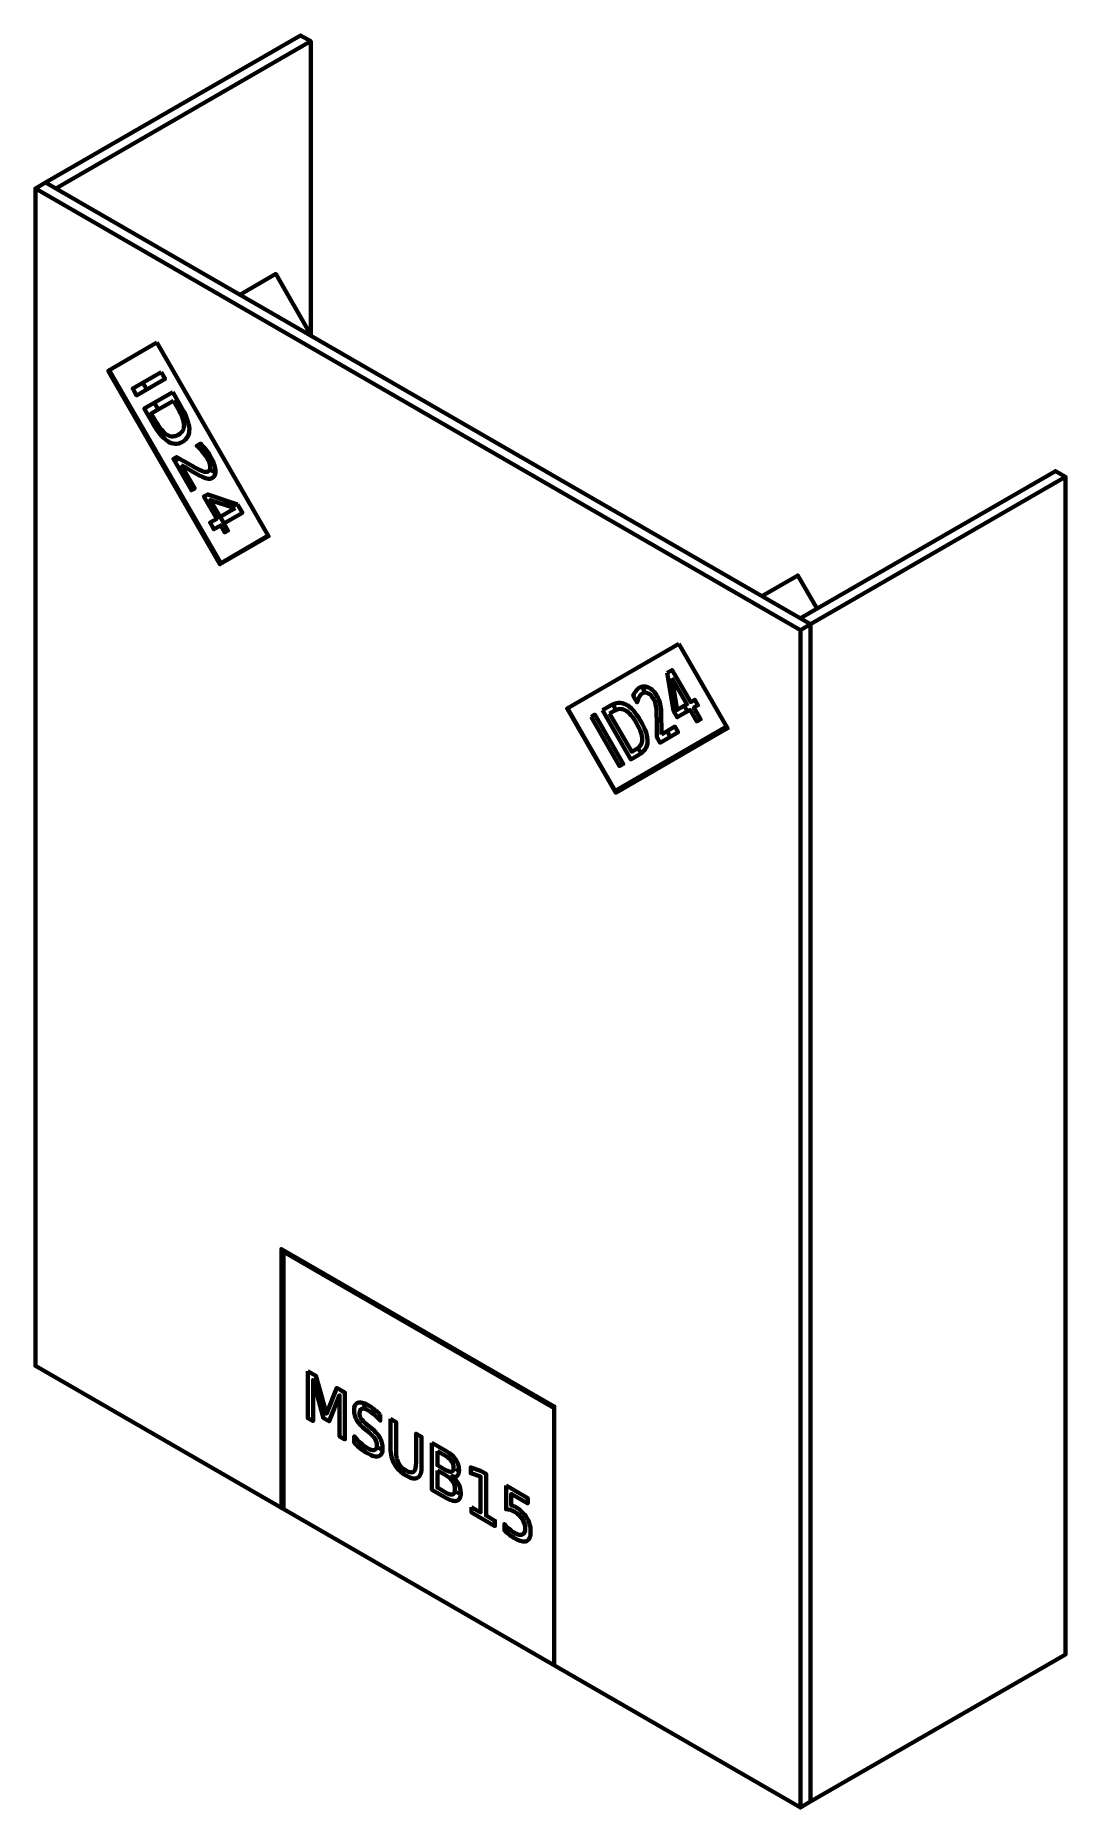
# Model space of a CAD drawing. Extents: x -1024 to 404, y -1162 to 1295.
import ezdxf

# ---------------------------------------------------------------- set-up
doc = ezdxf.new("R2010")
doc.units = 0
doc.layers.add('s001-#def-active-grp', color=7, linetype='CONTINUOUS')

msp = doc.modelspace()

# ---------------------------------------------------------------- linework, layer by layer
at = {"layer": 's001-#def-active-grp', "color": 7, "linetype": 'CONTINUOUS', "lineweight": 211, "true_color": 0x000000}
for p, q in [((-996, 1083.1), (-642.4, 1287.2)), ((-1024.2, 1083.1), (36.4, 470.7)), ((-869.8, 804.4), (-875.2, 813.6)), ((-853.9, 776.7), (-859.2, 786)), ((-811.9, 749.7), (-810.9, 750.3)), ((-825.2, 708.7), (-831.4, 705.1)), ((-762.6, 618.7), (-767.9, 627.9)), ((-219.4, 360.1), (-223.6, 367.4)), ((-206.2, 367.7), (-207.6, 367)), ((-120.2, 357.9), (-124.6, 365.6)), ((-144, 322.7), (-148.5, 330.5)), ((-184.5, 299.7), (-188.7, 307)), ((-176.9, 313.8), (-175.6, 314.6)), ((-680.2, -391.7), (-678.1, -390.5)), ((-490.4, -498.9), (-492.5, -500.1)), ((-598.8, -588.3), (-597.6, -585.3)), ((-611.1, -611.9), (-611.5, -610.7)), ((-545.3, -665.2), (-548.7, -663.4))]:
    msp.add_line(p, q, dxfattribs=at)
for points in [[(-642.4, 880.1), (-642.4, 1287.2), (-656.6, 1295.3), (-1010.1, 1091.2), (-1024.2, 1083.1), (-1024.2, -549.9), (36.4, -1162.3), (50.6, -1154.1), (404.1, -950), (404.1, 683), (390, 691.1), (36.4, 487)], [(50.6, -1154.1), (50.6, 478.8), (-1010.1, 1091.2)], [(-641.4, 878.3), (-691.1, 964.5), (-740.8, 935.8)], [(-855.9, 869.3), (-923.4, 830.4), (-768.4, 561.9), (-700.9, 600.9), (-855.9, 869.3)], [(-701.4, 601.7), (-767.4, 563.6), (-921.9, 831.2)], [(-849.8, 828.3), (-844.5, 819), (-884, 796.2), (-889.3, 805.5), (-849.8, 828.3)], [(-833.9, 800.6), (-822.9, 781.6), (-820.2, 776.8), (-817.8, 772.2), (-815.8, 767.8), (-814.2, 763.7), (-812.8, 759.8), (-811.8, 756.2), (-811.2, 752.8), (-810.8, 749.7), (-810.9, 746.8), (-811.2, 744.1), (-811.9, 741.5), (-812.9, 739.2), (-814.3, 737.1), (-816, 735.1), (-818, 733.3), (-820.4, 731.8), (-822.9, 730.5), (-825.5, 729.6), (-828, 729.1), (-830.6, 729), (-833.1, 729.3), (-835.7, 730), (-838.2, 731), (-840.8, 732.5), (-843.3, 734.3), (-845.9, 736.6), (-848.6, 739.3), (-851.3, 742.4), (-854, 745.9), (-856.7, 749.8), (-859.5, 754.1), (-862.4, 758.8), (-873.3, 777.8), (-833.9, 800.6)], [(-832.9, 788.8), (-863.6, 771.1), (-857.2, 759.9), (-855.1, 756.6), (-853.1, 753.5), (-851.1, 750.7), (-849.2, 748.2), (-847.2, 746.1), (-845.3, 744.2), (-843.4, 742.6), (-841.5, 741.4), (-839.6, 740.4), (-837.7, 739.7), (-835.8, 739.3), (-833.9, 739.2), (-831.9, 739.4), (-830, 739.8), (-828, 740.5), (-826, 741.5), (-824.2, 742.7), (-822.6, 744.1), (-821.2, 745.6), (-820.1, 747.1), (-819.2, 748.9), (-818.6, 750.7), (-818.3, 752.7), (-818.2, 754.8), (-818.4, 757.1), (-818.8, 759.5), (-819.4, 762.1), (-820.3, 764.9), (-821.5, 767.8), (-822.9, 770.9), (-824.6, 774.2), (-826.5, 777.7), (-832.9, 788.8)], [(-822.1, 699.4), (-803.4, 667.2), (-807.9, 664.6), (-833, 708), (-828.5, 710.6), (-825.1, 708.7), (-821.2, 706.5), (-816.8, 703.9), (-811.8, 701.1), (-807, 698.4), (-803.1, 696.2), (-800.3, 694.6), (-798.3, 693.6), (-795.8, 692.3), (-793.5, 691.4), (-791.5, 690.7), (-789.9, 690.2), (-788.5, 690), (-787.1, 690), (-786, 690.3), (-784.9, 690.7), (-783.6, 691.8), (-782.6, 693.3), (-782.1, 695.2), (-782, 697.5), (-782.3, 700.1), (-783.1, 702.8), (-784.2, 705.6), (-785.8, 708.6), (-787.1, 710.8), (-788.6, 712.9), (-790.2, 715.1), (-792, 717.3), (-793.9, 719.5), (-795.9, 721.6), (-798.2, 723.9), (-800.6, 726.1), (-795.2, 729.2), (-793, 726.8), (-790.9, 724.4), (-789, 722.1), (-787.2, 719.9), (-785.5, 717.7), (-784, 715.5), (-782.6, 713.4), (-781.4, 711.4), (-780, 708.8), (-778.7, 706.2), (-777.6, 703.8), (-776.7, 701.4), (-775.9, 699.1), (-775.3, 696.9), (-774.9, 694.7), (-774.7, 692.7), (-774.6, 690.7), (-774.8, 688.9), (-775.1, 687.3), (-775.5, 685.9), (-776.2, 684.6), (-777, 683.4), (-778, 682.4), (-779.2, 681.6), (-780.5, 681), (-781.8, 680.6), (-783.3, 680.5), (-784.8, 680.5), (-786.4, 680.8), (-788.4, 681.4), (-790.7, 682.2), (-793.2, 683.3), (-794.3, 683.9), (-796.1, 684.8), (-798.6, 686.2), (-801.9, 688), (-805.8, 690.3), (-810.5, 692.9), (-815.9, 696), (-822.1, 699.4)], [(-774.7, 689.7), (-776.5, 690.4), (-779.1, 691.5), (-780.2, 692), (-781.4, 692.7)], [(36.4, -1162.3), (36.4, 470.7), (50.6, 478.8), (404.1, 683)], [(-744, 644.9), (-737.3, 633.3), (-763, 618.5), (-757.4, 608.7), (-761.8, 606.2), (-767.4, 615.9), (-776.8, 610.5), (-782.1, 619.7), (-772.8, 625.1), (-790.6, 656), (-785.4, 658.9), (-744, 644.9)], [(-747.3, 639.8), (-781.8, 651), (-768.3, 627.7), (-747.3, 639.8)], [(59.5, 500.3), (32.8, 546.5), (-16.9, 517.8)], [(-132, 451.4), (-287, 361.9), (-219.5, 245), (-64.5, 334.5), (-132, 451.4)], [(-148.1, 411.5), (-141.4, 415.3), (-115.6, 370.8), (-110, 374.1), (-105.6, 366.4), (-111.2, 363.1), (-101.9, 347), (-107.2, 343.9), (-116.5, 360), (-134.3, 349.8), (-139.5, 358.7), (-148.1, 411.5)], [(-142, 404.2), (-134.4, 360), (-120.9, 367.7), (-142, 404.2)], [(-237.9, 359.6), (-227, 365.9), (-224.1, 367.4), (-221.3, 368.5), (-218.6, 369.2), (-215.8, 369.6), (-213.2, 369.6), (-210.5, 369.2), (-207.9, 368.5), (-205.4, 367.4), (-202.8, 365.9), (-200.3, 364), (-197.8, 361.8), (-195.2, 359.1), (-192.7, 356.1), (-190.2, 352.6), (-187.6, 348.8), (-185.1, 344.6), (-182.7, 340.3), (-180.7, 336.2), (-178.9, 332.3), (-177.6, 328.5), (-176.5, 325), (-175.9, 321.6), (-175.5, 318.5), (-175.5, 315.6), (-175.8, 312.8), (-176.5, 310.2), (-177.5, 307.7), (-178.8, 305.4), (-180.5, 303.2), (-182.5, 301.2), (-184.8, 299.3), (-187.5, 297.6), (-198.5, 291.2), (-237.9, 359.6)], [(-156.2, 326), (-137.6, 336.8), (-133.1, 329), (-158.1, 314.5), (-162.6, 322.3), (-162.7, 326.2), (-162.7, 330.8), (-162.8, 335.9), (-162.8, 341.7), (-162.8, 347.3), (-162.9, 351.7), (-162.9, 355.1), (-163, 357.4), (-163.2, 360.4), (-163.5, 363.2), (-163.9, 365.7), (-164.3, 367.9), (-164.9, 369.8), (-165.5, 371.7), (-166.3, 373.5), (-167.2, 375.3), (-168.9, 377.8), (-170.6, 379.9), (-172.5, 381.6), (-174.6, 382.9), (-176.6, 383.7), (-178.6, 384), (-180.5, 383.7), (-182.3, 383), (-183.5, 382.2), (-184.7, 381.1), (-185.7, 379.9), (-186.7, 378.4), (-187.7, 376.7), (-188.5, 374.8), (-189.3, 372.7), (-190, 370.4), (-195.4, 379.7), (-194.5, 381.7), (-193.5, 383.5), (-192.4, 385.1), (-191.4, 386.6), (-190.3, 387.9), (-189.2, 389), (-188.1, 389.9), (-186.9, 390.7), (-185.4, 391.5), (-183.8, 392.1), (-182.2, 392.4), (-180.6, 392.6), (-179, 392.5), (-177.4, 392.2), (-175.7, 391.7), (-174.1, 391), (-172.4, 390.1), (-170.8, 389.1), (-169.2, 387.8), (-167.7, 386.4), (-166.3, 384.8), (-164.9, 383), (-163.5, 381.1), (-162.2, 379), (-161.1, 376.8), (-160.1, 374.7), (-159.2, 372.6), (-158.5, 370.4), (-157.9, 368.1), (-157.4, 365.6), (-157, 362.7), (-156.7, 359.6), (-156.6, 358.3), (-156.6, 356.2), (-156.5, 353.3), (-156.5, 349.5), (-156.4, 344.9), (-156.3, 339.4), (-156.3, 333.2), (-156.2, 326)], [(-179.4, 384.6), (-181.3, 387.9), (-180.3, 389.9), (-179.3, 391.7), (-178.9, 392.4)], [(-286.5, 362.2), (-220.5, 247.9), (-66, 337.1)], [(-253.9, 350.4), (-248.6, 353.4), (-209.1, 285.1), (-214.4, 282), (-253.9, 350.4)], [(-228.2, 355.1), (-197.5, 301.9), (-191.1, 305.6), (-189.2, 306.9), (-187.5, 308.2), (-186.1, 309.7), (-184.9, 311.3), (-184, 313), (-183.4, 314.9), (-183, 316.9), (-182.8, 318.9), (-182.9, 321.2), (-183.3, 323.6), (-183.9, 326.1), (-184.7, 328.9), (-185.9, 331.7), (-187.2, 334.8), (-188.8, 338), (-190.7, 341.4), (-192.7, 344.7), (-194.6, 347.6), (-196.6, 350.3), (-198.5, 352.7), (-200.4, 354.8), (-202.3, 356.6), (-204.2, 358.1), (-206.1, 359.3), (-208, 360.2), (-209.9, 360.9), (-211.8, 361.2), (-213.8, 361.3), (-215.7, 361.1), (-217.7, 360.6), (-219.7, 359.8), (-221.8, 358.8), (-228.2, 355.1)], [(-304.8, -965.3), (-304.8, -606.1), (-683.1, -387.7), (-683.1, -746.9), (-680.2, -745.3)], [(-304.8, -608.5), (-680.2, -391.7), (-680.2, -748.6)], [(-646.6, -557.1), (-646.6, -622.1), (-639.2, -626.3), (-639.2, -569.3), (-624.7, -622.2), (-617, -626.6), (-602.5, -590.4), (-602.5, -647.5), (-595.1, -651.8), (-595.1, -586.8), (-606.5, -580.3), (-620.9, -616.1), (-635.3, -563.6), (-646.6, -557.1)], [(-546.2, -617.1), (-548.4, -615.1), (-550.5, -613.2), (-552.6, -611.5), (-554.7, -609.8), (-556.7, -608.3), (-558.7, -606.8), (-560.7, -605.5), (-562.7, -604.3), (-565, -603.1), (-567.1, -602.1), (-569.1, -601.4), (-571, -600.8), (-572.7, -600.5), (-574.3, -600.4), (-575.8, -600.6), (-577.2, -600.9), (-578.4, -601.5), (-579.5, -602.3), (-580.4, -603.3), (-581.2, -604.5), (-581.7, -605.9), (-582.1, -607.6), (-582.4, -609.4), (-582.5, -611.5), (-582.2, -615.1), (-581.5, -618.6), (-581, -620.4), (-580.3, -622), (-579.6, -623.7), (-578.7, -625.3), (-576.5, -628.5), (-573.7, -631.8), (-570.3, -635.1), (-566.3, -638.5), (-561.7, -642.3), (-559, -644.6), (-556.7, -646.8), (-554.8, -649), (-553.4, -651.1), (-552.2, -653.3), (-551.4, -655.5), (-551, -657.7), (-550.8, -660.1), (-551, -662.5), (-551.7, -664.4), (-552.8, -665.7), (-554.4, -666.5), (-556.3, -666.7), (-558.6, -666.2), (-561.3, -665.2), (-564.4, -663.6), (-566.6, -662.3), (-568.8, -660.8), (-570.9, -659), (-573.2, -657.1), (-575.4, -654.9), (-577.7, -652.6), (-579.9, -650), (-582.2, -647.3), (-582.2, -656.3), (-579.9, -658.7), (-577.5, -660.9), (-575.2, -662.9), (-572.9, -664.8), (-570.7, -666.6), (-568.5, -668.1), (-566.4, -669.5), (-564.4, -670.8), (-559.4, -673.3), (-557.2, -674.3), (-555.1, -674.9), (-553.2, -675.4), (-551.4, -675.6), (-549.8, -675.5), (-548.3, -675.2), (-547.1, -674.6), (-545.9, -673.8), (-545, -672.8), (-544.2, -671.5), (-543.6, -670), (-543.2, -668.3), (-542.9, -666.3), (-542.9, -664), (-543.1, -660.1), (-543.4, -658.2), (-543.9, -656.3), (-544.4, -654.5), (-545.1, -652.6), (-546, -650.8), (-546.9, -649), (-548, -647.3), (-549.2, -645.5), (-552.1, -642.1), (-555.5, -638.6), (-559.5, -635.2), (-564.1, -631.4), (-567, -629.1), (-569.3, -626.9), (-571.2, -624.8), (-572.6, -623), (-573.6, -621.2), (-574.3, -619.3), (-574.7, -617.3), (-574.8, -615.2), (-574.6, -612.9), (-574, -611.1), (-572.9, -609.9), (-571.4, -609.2), (-569.6, -609.1), (-567.4, -609.5), (-564.8, -610.4), (-561.9, -612), (-560, -613.1), (-558.2, -614.4), (-556.3, -615.8), (-554.4, -617.4), (-552.5, -619.2), (-550.5, -621.2), (-548.4, -623.4), (-546.2, -625.7), (-546.2, -617.1)], [(-568.1, -607.1), (-568.1, -607), (-568.3, -603.3)], [(-531.8, -623.3), (-531.8, -663.9), (-531.8, -667), (-531.5, -670.1), (-531.1, -673), (-530.5, -675.8), (-529.7, -678.6), (-528.8, -681.2), (-527.7, -683.8), (-526.4, -686.2), (-525, -688.6), (-523.3, -690.8), (-521.6, -693), (-519.6, -695), (-517.5, -696.9), (-515.3, -698.7), (-512.9, -700.4), (-510.3, -702), (-507.7, -703.4), (-505.3, -704.5), (-503, -705.3), (-500.9, -705.8), (-499, -706), (-497.2, -705.9), (-495.6, -705.5), (-494.2, -704.8), (-492.9, -703.9), (-491.8, -702.6), (-490.9, -701), (-490.1, -699.1), (-489.5, -697), (-489.1, -694.6), (-488.8, -691.8), (-488.8, -688.8), (-488.8, -648.2), (-496.4, -643.8), (-496.4, -683.3), (-496.6, -688), (-497.2, -691.8), (-497.7, -693.3), (-498.3, -694.6), (-498.9, -695.6), (-499.7, -696.4), (-500.6, -697), (-501.6, -697.3), (-502.7, -697.5), (-504, -697.4), (-505.4, -697.1), (-506.9, -696.6), (-510.3, -694.9), (-513.7, -692.6), (-515.2, -691.4), (-516.6, -690.1), (-517.9, -688.7), (-519, -687.3), (-520, -685.8), (-520.9, -684.2), (-521.7, -682.5), (-522.3, -680.7), (-522.9, -678.7), (-523.4, -676.7), (-524, -672.2), (-524.2, -667.2), (-524.2, -627.7), (-531.8, -623.3)], [(-474.5, -656.5), (-474.5, -721.5), (-454.3, -733.1), (-449.8, -735.4), (-447.8, -736.2), (-445.9, -736.8), (-444.1, -737.1), (-442.5, -737.2), (-441, -737.1), (-439.7, -736.8), (-438.5, -736.2), (-437.4, -735.5), (-436.5, -734.5), (-435.8, -733.3), (-435.3, -731.9), (-434.9, -730.2), (-434.6, -728.4), (-434.5, -726.3), (-434.7, -723), (-435.3, -719.8), (-436.3, -716.6), (-437.7, -713.5), (-439.4, -710.5), (-441.4, -707.7), (-443.7, -705), (-446.4, -702.6), (-444.2, -703.3), (-442.3, -703.5), (-440.6, -703.1), (-439.3, -702.3), (-438.2, -701), (-437.5, -699.2), (-437, -697), (-436.9, -694.2), (-437, -692.3), (-437.2, -690.4), (-437.5, -688.6), (-438.1, -686.7), (-438.7, -684.9), (-439.5, -683.1), (-440.5, -681.4), (-441.6, -679.6), (-442.8, -677.9), (-444.2, -676.3), (-445.7, -674.7), (-447.3, -673.2), (-450.9, -670.3), (-455, -667.7), (-474.5, -656.5)], [(-466.9, -668.1), (-455.6, -674.6), (-453, -676.2), (-450.7, -678), (-448.8, -679.9), (-447.3, -681.8), (-446.1, -683.9), (-445.2, -686.1), (-444.7, -688.4), (-444.5, -690.8), (-444.7, -693), (-445.2, -694.7), (-446.1, -695.9), (-447.3, -696.6), (-448.8, -696.7), (-450.7, -696.4), (-453, -695.5), (-455.6, -694.2), (-466.9, -687.7), (-466.9, -668.1)], [(-466.9, -694.8), (-454.6, -701.9), (-451.8, -703.7), (-449.3, -705.7), (-447.2, -707.8), (-445.5, -710), (-444.2, -712.4), (-443.3, -715), (-442.8, -717.8), (-442.6, -720.7), (-442.8, -723.4), (-443.3, -725.6), (-444.2, -727.1), (-445.5, -728), (-447.2, -728.3), (-449.3, -728), (-451.8, -727.1), (-454.6, -725.7), (-466.9, -718.6), (-466.9, -694.8)], [(-437, -696), (-437.6, -695.5), (-440.5, -693.7), (-441.4, -693.2)], [(-419.5, -745.8), (-419.5, -753.2), (-387.1, -771.9), (-387.1, -764.5), (-399.5, -757.3), (-399.5, -699.7), (-407.1, -695.3), (-420.6, -690.7), (-420.6, -698.7), (-407.1, -703.4), (-407.1, -753), (-419.5, -745.8)], [(-435.7, -727.2), (-440.1, -725), (-440.2, -724.9)], [(-371.6, -715.8), (-371.6, -748.5), (-370, -748.6), (-368.5, -748.9), (-366.9, -749.2), (-365.4, -749.6), (-363.9, -750.2), (-362.4, -750.8), (-360.9, -751.5), (-359.3, -752.4), (-356.2, -754.4), (-353.5, -756.7), (-351.1, -759.4), (-349, -762.3), (-347.3, -765.4), (-346.1, -768.6), (-345.4, -771.9), (-345.2, -775.2), (-345.4, -778.3), (-346.1, -780.8), (-347.3, -782.6), (-349, -783.8), (-351.1, -784.3), (-353.5, -784.2), (-356.2, -783.3), (-359.3, -781.8), (-361.3, -780.6), (-363.3, -779.3), (-365.2, -777.8), (-367, -776.3), (-368.8, -774.7), (-370.5, -772.9), (-372.3, -771.1), (-374, -769.1), (-374, -777.9), (-372.1, -779.7), (-370.1, -781.4), (-368.3, -782.9), (-366.4, -784.4), (-364.6, -785.8), (-362.8, -787), (-361, -788.2), (-359.2, -789.3), (-356.7, -790.6), (-354.3, -791.7), (-352.1, -792.5), (-350, -793.1), (-348.1, -793.4), (-346.4, -793.4), (-344.7, -793.2), (-343.2, -792.7), (-341.9, -791.9), (-340.8, -790.9), (-339.8, -789.6), (-339, -788.1), (-338.4, -786.4), (-337.9, -784.4), (-337.7, -782.1), (-337.6, -779.6), (-337.7, -777.1), (-337.9, -774.6), (-338.4, -772.1), (-339, -769.7), (-339.7, -767.3), (-340.7, -764.9), (-341.8, -762.6), (-343.1, -760.3), (-344.5, -758.1), (-346.1, -756), (-347.8, -754), (-349.6, -752.1), (-351.5, -750.3), (-353.5, -748.7), (-355.7, -747.1), (-358, -745.7), (-358.8, -745.3), (-359.7, -744.8), (-360.5, -744.5), (-361.3, -744.1), (-362.2, -743.8), (-363, -743.6), (-363.8, -743.4), (-364.6, -743.2), (-364.6, -727.3), (-341.7, -740.5), (-341.7, -733.1), (-371.6, -715.8)]]:
    msp.add_lwpolyline(points, dxfattribs=at)

doc.saveas('drawing.dxf')
